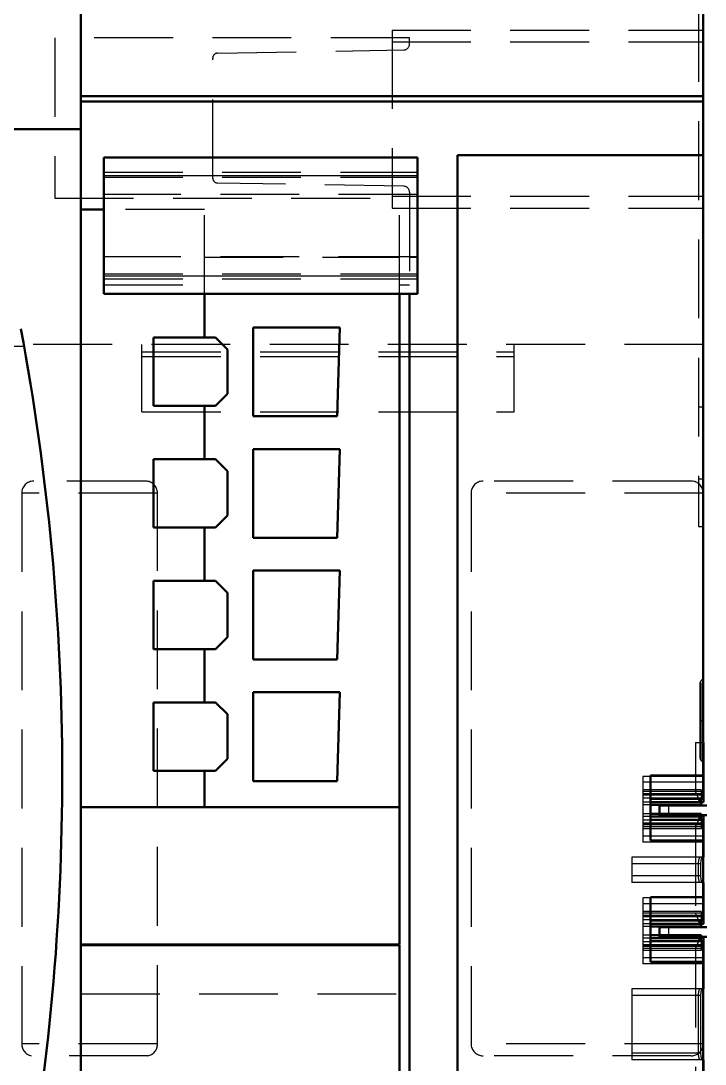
# Model space of a CAD drawing. Extents: x -891 to 6596, y -1 to 298.
# Drawn here: x -342.54 to -338.2, y 172.46 to 179.07 of the extents above; entities that cross this region are included whole.
import ezdxf

# ---------------------------------------------------------------- set-up
doc = ezdxf.new("R2010")
doc.units = 0
doc.header["$MEASUREMENT"] = 0
doc.linetypes.add('Center', pattern=[1.5, 0.45, -0.5, 0.05, -0.5])
doc.linetypes.add('DASHED', pattern=[0.75, 0.5, -0.25])
for name, color, linetype, lineweight in [('AM_0', 7, 'Continuous', 50), ('AM_4', 3, 'Continuous', 25), ('AM_7', 7, 'Center', 25), ('AM_9', 6, 'DASHED', 25)]:
    doc.layers.add(name, color=color, linetype=linetype, lineweight=lineweight)

msp = doc.modelspace()

# ---------------------------------------------------------------- linework, layer by layer
at = {"layer": 'AM_0'}
for p, q in [((-338.2078, 174.1395), (-338.2078, 184.0794)), ((-342.1558, 183.6694), (-342.1558, 164.994)), ((-338.2078, 178.5962), (-342.1558, 178.5962)), ((-342.1558, 178.5613), (-338.2078, 178.5613)), ((-342.1558, 178.3867), (-353.1038, 178.3867)), ((-340.0208, 178.2075), (-342.01, 178.2075)), ((-342.01, 178.2075), (-342.01, 177.342)), ((-340.0208, 178.2075), (-340.0208, 177.342)), ((-339.7672, 164.9939), (-339.7672, 178.2212)), ((-339.7672, 178.2212), (-338.2078, 178.2212)), ((-342.1558, 177.878), (-342.01, 177.878)), ((-342.01, 177.342), (-340.0208, 177.342)), ((-341.3722, 177.342), (-341.3722, 177.0656)), ((-340.1347, 177.342), (-340.1347, 173.2148)), ((-340.0709, 177.342), (-340.0709, 170.8293)), ((-341.0625, 176.566), (-341.0625, 177.1294)), ((-341.0625, 177.1294), (-340.5128, 177.1294)), ((-340.5128, 177.1294), (-340.5295, 176.566)), ((-341.3024, 177.0656), (-341.6957, 177.0656)), ((-341.6957, 177.0656), (-341.6957, 176.6313)), ((-341.3024, 177.0656), (-341.2265, 176.9897)), ((-341.2265, 176.9897), (-341.2265, 176.7073)), ((-341.2265, 176.7073), (-341.3024, 176.6313)), ((-341.6957, 176.6313), (-341.3024, 176.6313)), ((-341.3722, 176.6313), (-341.3722, 176.2942)), ((-340.5295, 176.566), (-341.0625, 176.566)), ((-341.0625, 175.7947), (-341.0625, 176.358)), ((-341.0625, 176.358), (-340.5128, 176.358)), ((-340.5128, 176.358), (-340.5295, 175.7947)), ((-341.3024, 176.2942), (-341.6957, 176.2942)), ((-341.6957, 176.2942), (-341.6957, 175.86)), ((-341.3024, 176.2942), (-341.2265, 176.2183)), ((-341.2265, 176.2183), (-341.2265, 175.9359)), ((-341.2265, 175.9359), (-341.3024, 175.86)), ((-341.6957, 175.86), (-341.3024, 175.86)), ((-341.3722, 175.86), (-341.3722, 175.5229)), ((-340.5295, 175.7947), (-341.0625, 175.7947)), ((-341.0625, 175.0233), (-341.0625, 175.5866)), ((-341.0625, 175.5866), (-340.5128, 175.5866)), ((-340.5128, 175.5866), (-340.5295, 175.0233)), ((-341.3024, 175.5229), (-341.6957, 175.5229)), ((-341.6957, 175.5229), (-341.6957, 175.0886)), ((-341.3024, 175.5229), (-341.2265, 175.4469)), ((-341.2265, 175.4469), (-341.2265, 175.1645)), ((-341.2265, 175.1645), (-341.3024, 175.0886)), ((-341.6957, 175.0886), (-341.3024, 175.0886)), ((-341.3722, 175.0886), (-341.3722, 174.7515)), ((-340.5295, 175.0233), (-341.0625, 175.0233)), ((-341.0625, 174.2519), (-341.0625, 174.8153)), ((-341.0625, 174.8153), (-340.5128, 174.8153)), ((-340.5128, 174.8153), (-340.5295, 174.2519)), ((-341.3024, 174.7515), (-341.6957, 174.7515)), ((-341.6957, 174.7515), (-341.6957, 174.3172)), ((-341.3024, 174.7515), (-341.2265, 174.6756)), ((-341.2265, 174.6756), (-341.2265, 174.3931)), ((-338.2078, 174.4964), (-338.2062, 174.4964)), ((-338.2062, 174.4964), (-338.2062, 174.119)), ((-341.2265, 174.3931), (-341.3024, 174.3172)), ((-341.6957, 174.3172), (-341.3024, 174.3172)), ((-341.3722, 174.3172), (-341.3722, 174.0864)), ((-338.5418, 174.2886), (-338.5418, 173.8764)), ((-338.2078, 174.2886), (-338.5418, 174.2886)), ((-340.5295, 174.2519), (-341.0625, 174.2519)), ((-338.2078, 174.1395), (-338.5418, 174.1395)), ((-338.227, 174.119), (-338.2365, 174.1395)), ((-342.1558, 174.0864), (-340.1347, 174.0864)), ((-338.2062, 174.119), (-338.5418, 174.119)), ((-338.2211, 174.1016), (-338.5418, 174.1016)), ((-338.4862, 174.0965), (-338.1855, 174.0965)), ((-338.4862, 174.0965), (-338.4862, 174.0358)), ((-338.2211, 174.119), (-338.2211, 174.1016)), ((-338.2211, 174.0454), (-338.5418, 174.0454)), ((-338.2062, 174.0279), (-338.5418, 174.0279)), ((-338.2078, 174.0074), (-338.5418, 174.0074)), ((-338.4862, 174.0358), (-338.1855, 174.0358)), ((-338.2365, 174.0074), (-338.227, 174.0279)), ((-338.2211, 174.0454), (-338.2211, 174.0279)), ((-338.2078, 173.3682), (-338.2078, 174.0074)), ((-338.2062, 174.0279), (-338.2062, 173.769)), ((-338.5418, 173.8764), (-338.2078, 173.8764)), ((-338.2062, 173.769), (-338.2078, 173.769)), ((-338.2078, 173.6081), (-338.2062, 173.6081)), ((-338.2062, 173.6081), (-338.2062, 173.3477)), ((-338.5418, 173.517), (-338.5418, 173.1052)), ((-338.2078, 173.517), (-338.5418, 173.517)), ((-338.2078, 173.3682), (-338.5418, 173.3682)), ((-338.2062, 173.3477), (-338.5418, 173.3477)), ((-338.227, 173.3477), (-338.2365, 173.3682)), ((-338.2211, 173.3477), (-338.2211, 173.3302)), ((-338.2211, 173.3302), (-338.5418, 173.3302)), ((-338.4862, 173.3251), (-338.1855, 173.3251)), ((-338.4862, 173.3251), (-338.4862, 173.2644)), ((-342.1558, 173.2148), (-340.1347, 173.2148)), ((-342.1558, 173.2118), (-340.1347, 173.2118)), ((-340.1347, 173.2118), (-340.1347, 170.8293)), ((-338.2211, 173.274), (-338.5418, 173.274)), ((-338.2062, 173.2566), (-338.5418, 173.2566)), ((-338.2078, 173.2361), (-338.5418, 173.2361)), ((-338.4862, 173.2644), (-338.1855, 173.2644)), ((-338.2365, 173.2361), (-338.227, 173.2566)), ((-338.2211, 173.274), (-338.2211, 173.2566)), ((-338.2078, 168.7399), (-338.2078, 173.2361)), ((-338.2062, 173.2566), (-338.2062, 172.9354)), ((-338.5418, 173.1052), (-338.2078, 173.1052)), ((-338.2062, 172.9354), (-338.2078, 172.9354)), ((-338.2078, 172.4844), (-338.2062, 172.4844)), ((-338.2062, 172.4844), (-338.2062, 172.328))]:
    msp.add_line(p, q, dxfattribs=at)
msp.add_arc((-357.6865, 174.2884), 15.4123, 349.53958, 10.58673, dxfattribs=at)
at = {"layer": 'AM_4'}
for p, q in [((-342.01, 178.0936), (-340.0208, 178.0936)), ((-342.01, 177.4559), (-340.0208, 177.4559)), ((-338.2211, 174.1188), (-338.5418, 174.1188)), ((-338.4285, 174.0965), (-338.4285, 174.0358)), ((-338.2211, 174.0282), (-338.5418, 174.0282)), ((-338.2211, 173.3475), (-338.5418, 173.3475)), ((-338.4285, 173.3251), (-338.4285, 173.2644)), ((-338.2211, 173.2568), (-338.5418, 173.2568))]:
    msp.add_line(p, q, dxfattribs=at)
at = {"layer": 'AM_7'}
msp.add_line((-338.228, 174.6361), (-338.2068, 174.6361), dxfattribs=at)
at = {"layer": 'AM_9'}
for p, q in [((-338.2381, 180.6871), (-338.2381, 175.866)), ((-340.0709, 178.9652), (-342.3213, 178.9652)), ((-342.3213, 178.9652), (-342.3213, 177.9478)), ((-340.1818, 179.0153), (-340.1818, 177.8856)), ((-340.1818, 179.0153), (-338.2078, 179.0153)), ((-340.0709, 178.9266), (-340.0709, 178.9652)), ((-340.1818, 178.9394), (-338.2078, 178.9394)), ((-341.3191, 178.0754), (-341.3191, 178.8377)), ((-341.2892, 178.868), (-340.1082, 178.8886)), ((-342.01, 178.1127), (-340.0208, 178.1127)), ((-342.01, 178.0812), (-340.0208, 178.0812)), ((-340.1082, 178.0244), (-341.2892, 178.045)), ((-340.0709, 177.9865), (-340.0709, 177.342)), ((-342.3213, 177.9478), (-340.0709, 177.9478)), ((-340.0208, 177.9721), (-342.01, 177.9721)), ((-340.1818, 177.9615), (-338.2078, 177.9615)), ((-340.1347, 177.342), (-340.1347, 177.9721)), ((-341.3722, 177.878), (-342.01, 177.878)), ((-341.3722, 177.342), (-341.3722, 177.878)), ((-340.1818, 177.8856), (-338.2078, 177.8856)), ((-340.0208, 177.5773), (-342.01, 177.5773)), ((-341.3722, 177.5755), (-340.1347, 177.5755)), ((-340.0709, 177.5755), (-340.0208, 177.5755)), ((-342.01, 177.4683), (-340.0208, 177.4683)), ((-342.01, 177.4367), (-340.0208, 177.4367)), ((-342.01, 177.3994), (-341.3722, 177.3994)), ((-340.1347, 177.3994), (-340.0709, 177.3994)), ((-338.2078, 177.0201), (-353.1038, 177.0201)), ((-349.748, 177.011), (-342.5166, 177.011)), ((-341.7686, 176.5934), (-341.7686, 177.0201)), ((-339.4073, 176.5934), (-339.4073, 177.0201)), ((-341.7686, 176.9735), (-339.4073, 176.9735)), ((-341.7686, 176.9454), (-339.4073, 176.9454)), ((-341.7686, 176.5934), (-339.4073, 176.5934)), ((-338.2381, 176.6253), (-338.2078, 176.6253)), ((-341.7458, 176.1545), (-342.4552, 176.1545)), ((-338.2837, 176.1545), (-339.6047, 176.1545)), ((-338.2381, 176.1697), (-338.2078, 176.1697)), ((-341.6699, 176.0786), (-342.5311, 176.0786)), ((-342.5311, 176.0786), (-342.5311, 172.5846)), ((-341.6699, 172.5846), (-341.6699, 176.0786)), ((-338.2078, 176.0786), (-339.6807, 176.0786)), ((-339.6807, 176.0786), (-339.6807, 172.5862)), ((-338.2381, 175.866), (-338.2078, 175.866)), ((-338.2271, 174.395), (-338.2271, 174.8771)), ((-338.2122, 174.8983), (-338.2226, 174.8879)), ((-338.2226, 174.3843), (-338.2226, 174.8879)), ((-338.2122, 174.3739), (-338.2122, 174.8983)), ((-338.2579, 174.4964), (-338.2078, 174.4964)), ((-338.2579, 174.4964), (-338.2579, 174.1857)), ((-338.2226, 174.3843), (-338.2122, 174.3739)), ((-338.5919, 174.2823), (-338.5919, 173.8647)), ((-338.2062, 174.2823), (-338.5919, 174.2823)), ((-338.2062, 174.2443), (-338.5919, 174.2443)), ((-338.2211, 174.197), (-338.5919, 174.197)), ((-338.2078, 174.1857), (-338.5919, 174.1857)), ((-338.2211, 174.1719), (-338.5919, 174.1719)), ((-338.2062, 174.1638), (-338.5919, 174.1638)), ((-338.2211, 174.1623), (-338.5919, 174.1623)), ((-338.2211, 174.1431), (-338.5919, 174.1431)), ((-338.2365, 174.1395), (-338.2579, 174.1857)), ((-338.2211, 174.197), (-338.2211, 174.119)), ((-338.5418, 174.119), (-338.5919, 174.119)), ((-338.5418, 174.1188), (-338.5919, 174.1188)), ((-338.5418, 174.1016), (-338.5919, 174.1016)), ((-338.5418, 174.0454), (-338.5919, 174.0454)), ((-338.5418, 174.0282), (-338.5919, 174.0282)), ((-338.5418, 174.0279), (-338.5919, 174.0279)), ((-338.2211, 174.0039), (-338.5919, 174.0039)), ((-338.2579, 173.9613), (-338.2365, 174.0074)), ((-338.2211, 174.0279), (-338.2211, 173.95)), ((-338.2211, 173.9847), (-338.5919, 173.9847)), ((-338.2062, 173.9832), (-338.5919, 173.9832)), ((-338.2211, 173.9751), (-338.5919, 173.9751)), ((-338.2078, 173.9613), (-338.5919, 173.9613)), ((-338.2211, 173.95), (-338.5919, 173.95)), ((-338.2579, 173.9613), (-338.2579, 173.4143)), ((-338.2062, 173.9027), (-338.5919, 173.9027)), ((-338.2062, 173.8647), (-338.5919, 173.8647)), ((-338.6618, 173.769), (-338.6618, 173.6081)), ((-338.2078, 173.769), (-338.6618, 173.769)), ((-338.2245, 173.7265), (-338.6618, 173.7265)), ((-338.2379, 173.6506), (-338.2379, 173.7265)), ((-338.2245, 173.7265), (-338.2245, 173.6506)), ((-338.2245, 173.6506), (-338.6618, 173.6506)), ((-338.2078, 173.6081), (-338.6618, 173.6081)), ((-338.5919, 173.5109), (-338.5919, 173.0933)), ((-338.2062, 173.5109), (-338.5919, 173.5109)), ((-338.2062, 173.4729), (-338.5919, 173.4729)), ((-338.2211, 173.4256), (-338.5919, 173.4256)), ((-338.2078, 173.4143), (-338.5919, 173.4143)), ((-338.2365, 173.3682), (-338.2579, 173.4143)), ((-338.2211, 173.4256), (-338.2211, 173.3477)), ((-338.2211, 173.4005), (-338.5919, 173.4005)), ((-338.2062, 173.3924), (-338.5919, 173.3924)), ((-338.2211, 173.3909), (-338.5919, 173.3909)), ((-338.2211, 173.3717), (-338.5919, 173.3717)), ((-338.5418, 173.3477), (-338.5919, 173.3477)), ((-338.5418, 173.3475), (-338.5919, 173.3475)), ((-338.5418, 173.3302), (-338.5919, 173.3302)), ((-338.5418, 173.274), (-338.5919, 173.274)), ((-338.5418, 173.2568), (-338.5919, 173.2568)), ((-338.5418, 173.2566), (-338.5919, 173.2566)), ((-338.2211, 173.2326), (-338.5919, 173.2326)), ((-338.2211, 173.2133), (-338.5919, 173.2133)), ((-338.2062, 173.2119), (-338.5919, 173.2119)), ((-338.2579, 173.1899), (-338.2365, 173.2361)), ((-338.2211, 173.2566), (-338.2211, 173.1786)), ((-338.2211, 173.2037), (-338.5919, 173.2037)), ((-338.2078, 173.1899), (-338.5919, 173.1899)), ((-338.2211, 173.1786), (-338.5919, 173.1786)), ((-338.2579, 173.1899), (-338.2579, 168.786)), ((-338.2062, 173.1313), (-338.5919, 173.1313)), ((-338.2062, 173.0933), (-338.5919, 173.0933)), ((-342.1558, 172.9031), (-340.1347, 172.9031)), ((-338.6618, 172.9354), (-338.6618, 172.4844)), ((-338.2078, 172.9354), (-338.6618, 172.9354)), ((-338.2245, 172.8929), (-338.6618, 172.8929)), ((-338.2379, 172.5269), (-338.2379, 172.8929)), ((-338.2245, 172.8929), (-338.2245, 172.5269)), ((-341.6699, 172.5862), (-342.5311, 172.5862)), ((-338.2078, 172.5862), (-339.6807, 172.5862)), ((-341.7307, 172.5102), (-342.4703, 172.5102)), ((-338.2837, 172.5102), (-339.6047, 172.5102)), ((-338.2245, 172.5269), (-338.6618, 172.5269)), ((-338.2078, 172.4844), (-338.6618, 172.4844))]:
    msp.add_line(p, q, dxfattribs=at)
for points in [[(-338.2379, 173.7265), (-338.2379, 173.7302), (-338.2378, 173.7339), (-338.2376, 173.7375), (-338.2373, 173.7411), (-338.2369, 173.7445), (-338.2364, 173.7478), (-338.2359, 173.7509), (-338.2353, 173.7539), (-338.2346, 173.7566), (-338.2339, 173.7591), (-338.2331, 173.7614), (-338.2322, 173.7633), (-338.2314, 173.7651), (-338.2304, 173.7665), (-338.2295, 173.7676), (-338.2285, 173.7684), (-338.2275, 173.7689), (-338.2265, 173.769)], [(-338.2131, 173.769), (-338.2141, 173.7689), (-338.2151, 173.7684), (-338.2161, 173.7676), (-338.217, 173.7665), (-338.2179, 173.7651), (-338.2188, 173.7633), (-338.2197, 173.7614), (-338.2204, 173.7591), (-338.2212, 173.7566), (-338.2218, 173.7539), (-338.2225, 173.7509), (-338.223, 173.7478), (-338.2234, 173.7445), (-338.2238, 173.7411), (-338.2241, 173.7375), (-338.2243, 173.7339), (-338.2245, 173.7302), (-338.2245, 173.7265)], [(-338.2265, 173.6081), (-338.2275, 173.6082), (-338.2285, 173.6087), (-338.2295, 173.6095), (-338.2304, 173.6107), (-338.2314, 173.6121), (-338.2322, 173.6138), (-338.2331, 173.6158), (-338.2339, 173.618), (-338.2346, 173.6205), (-338.2353, 173.6233), (-338.2359, 173.6262), (-338.2364, 173.6293), (-338.2369, 173.6326), (-338.2373, 173.6361), (-338.2376, 173.6396), (-338.2378, 173.6432), (-338.2379, 173.6469), (-338.2379, 173.6506)], [(-338.2245, 173.6506), (-338.2245, 173.6469), (-338.2243, 173.6432), (-338.2241, 173.6396), (-338.2238, 173.6361), (-338.2234, 173.6326), (-338.223, 173.6293), (-338.2225, 173.6262), (-338.2218, 173.6233), (-338.2212, 173.6205), (-338.2204, 173.618), (-338.2197, 173.6158), (-338.2188, 173.6138), (-338.2179, 173.6121), (-338.217, 173.6107), (-338.2161, 173.6095), (-338.2151, 173.6087), (-338.2141, 173.6082), (-338.2131, 173.6081)], [(-338.2379, 172.8929), (-338.2379, 172.8966), (-338.2378, 172.9003), (-338.2376, 172.9039), (-338.2373, 172.9074), (-338.2369, 172.9109), (-338.2364, 172.9142), (-338.2359, 172.9173), (-338.2353, 172.9202), (-338.2346, 172.923), (-338.2339, 172.9255), (-338.2331, 172.9277), (-338.2322, 172.9297), (-338.2314, 172.9314), (-338.2304, 172.9328), (-338.2295, 172.934), (-338.2285, 172.9348), (-338.2275, 172.9352), (-338.2265, 172.9354)], [(-338.2131, 172.9354), (-338.2141, 172.9352), (-338.2151, 172.9348), (-338.2161, 172.934), (-338.217, 172.9328), (-338.2179, 172.9314), (-338.2188, 172.9297), (-338.2197, 172.9277), (-338.2204, 172.9255), (-338.2212, 172.923), (-338.2218, 172.9202), (-338.2225, 172.9173), (-338.223, 172.9142), (-338.2234, 172.9109), (-338.2238, 172.9074), (-338.2241, 172.9039), (-338.2243, 172.9003), (-338.2245, 172.8966), (-338.2245, 172.8929)], [(-338.2265, 172.4844), (-338.2275, 172.4846), (-338.2285, 172.4851), (-338.2295, 172.4859), (-338.2304, 172.487), (-338.2314, 172.4884), (-338.2322, 172.4901), (-338.2331, 172.4921), (-338.2339, 172.4944), (-338.2346, 172.4969), (-338.2353, 172.4996), (-338.2359, 172.5026), (-338.2364, 172.5057), (-338.2369, 172.509), (-338.2373, 172.5124), (-338.2376, 172.5159), (-338.2378, 172.5196), (-338.2379, 172.5232), (-338.2379, 172.5269)], [(-338.2245, 172.5269), (-338.2245, 172.5232), (-338.2243, 172.5196), (-338.2241, 172.5159), (-338.2238, 172.5124), (-338.2234, 172.509), (-338.223, 172.5057), (-338.2225, 172.5026), (-338.2218, 172.4996), (-338.2212, 172.4969), (-338.2204, 172.4944), (-338.2197, 172.4921), (-338.2188, 172.4901), (-338.2179, 172.4884), (-338.217, 172.487), (-338.2161, 172.4859), (-338.2151, 172.4851), (-338.2141, 172.4846), (-338.2131, 172.4844)]]:
    msp.add_lwpolyline(points, dxfattribs=at)
for centre, radius, start, end in [((-340.1089, 178.9266), 0.038, 271, 0), ((-341.2887, 178.8377), 0.0304, 91, 180), ((-341.2887, 178.0754), 0.0304, 180, 269), ((-340.1089, 177.9865), 0.038, 360, 89), ((-342.4552, 176.0786), 0.0759, 90, 180), ((-341.7458, 176.0786), 0.0759, 0, 90), ((-339.6047, 176.0786), 0.0759, 90, 180), ((-338.2837, 176.0786), 0.0759, 0, 90), ((-338.2119, 174.8771), 0.0152, 135, 180), ((-338.223, 174.909), 0.0152, 315, 360), ((-338.2119, 174.395), 0.0152, 180, 225), ((-338.223, 174.3632), 0.0152, 0, 45), ((-342.4552, 172.5846), 0.0759, 180, 258.52166), ((-341.7458, 172.5846), 0.0759, 281.47834, 360), ((-339.6047, 172.5862), 0.0759, 180, 270), ((-338.2837, 172.5862), 0.0759, 270, 360)]:
    msp.add_arc(centre, radius, start, end, dxfattribs=at)

doc.saveas('drawing.dxf')
